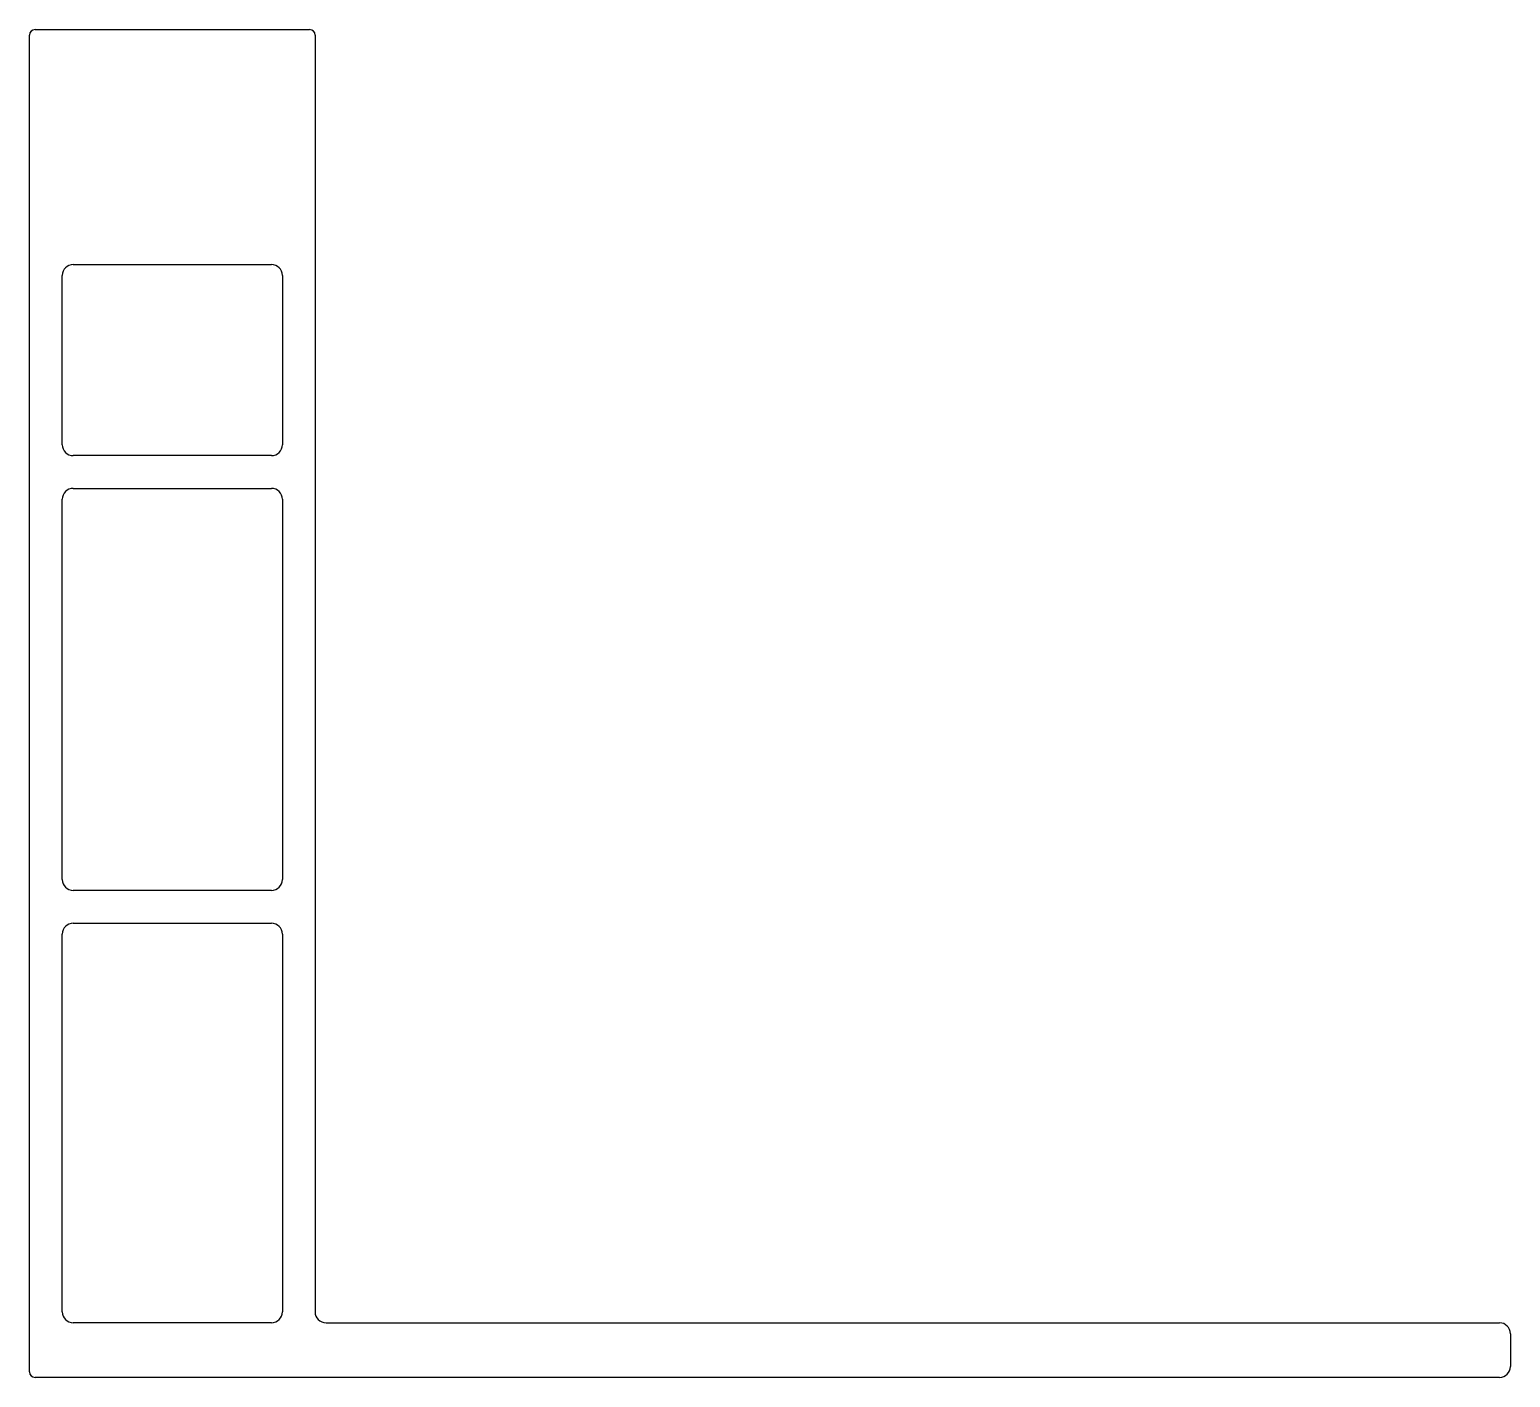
# Model space of a CAD drawing. Extents: x 5 to 140, y 4 to 128.
import ezdxf

# ---------------------------------------------------------------- set-up
doc = ezdxf.new("R2010")
doc.units = 0
doc.layers.get('0').update_dxf_attribs({"linetype": 'CONTINUOUS'})

msp = doc.modelspace()

# ---------------------------------------------------------------- linework, layer by layer
for p, q in [((5.14, 127.52), (30.29, 127.52)), ((4.64, 4.62), (4.64, 127.02)), ((30.79, 127.02), (30.79, 10.12)), ((8.64, 106.02), (26.79, 106.02)), ((7.64, 89.52), (7.64, 105.02)), ((27.79, 105.02), (27.79, 89.52)), ((26.79, 88.52), (8.64, 88.52)), ((8.64, 85.52), (26.79, 85.52)), ((7.64, 49.71), (7.64, 84.52)), ((27.79, 84.52), (27.79, 49.71)), ((26.79, 48.71), (8.64, 48.71)), ((8.64, 45.71), (26.79, 45.71)), ((7.64, 10.12), (7.64, 44.71)), ((27.79, 44.71), (27.79, 10.12)), ((26.79, 9.12), (8.64, 9.12)), ((31.79, 9.12), (139.26, 9.12)), ((140.26, 8.12), (140.26, 5.12)), ((139.26, 4.12), (5.14, 4.12))]:
    msp.add_line(p, q)
for centre, radius, start, end in [((5.14, 127.02), 0.5, 90, 180), ((30.29, 127.02), 0.5, 360, 90), ((8.64, 105.02), 1, 90, 180), ((26.79, 105.02), 1, 360, 90), ((8.64, 89.52), 1, 180, 270), ((26.79, 89.52), 1, 270, 360), ((8.64, 84.52), 1, 90, 180), ((26.79, 84.52), 1, 360, 90), ((8.64, 49.71), 1, 180, 270), ((26.79, 49.71), 1, 270, 360), ((8.64, 44.71), 1, 90, 180), ((26.79, 44.71), 1, 360, 90), ((8.64, 10.12), 1, 180, 270), ((26.79, 10.12), 1, 270, 360), ((31.79, 10.12), 1, 180, 270), ((139.26, 8.12), 1, 0, 90), ((5.14, 4.62), 0.5, 180, 270), ((139.26, 5.12), 1, 270, 0)]:
    msp.add_arc(centre, radius, start, end)

doc.saveas('drawing.dxf')
